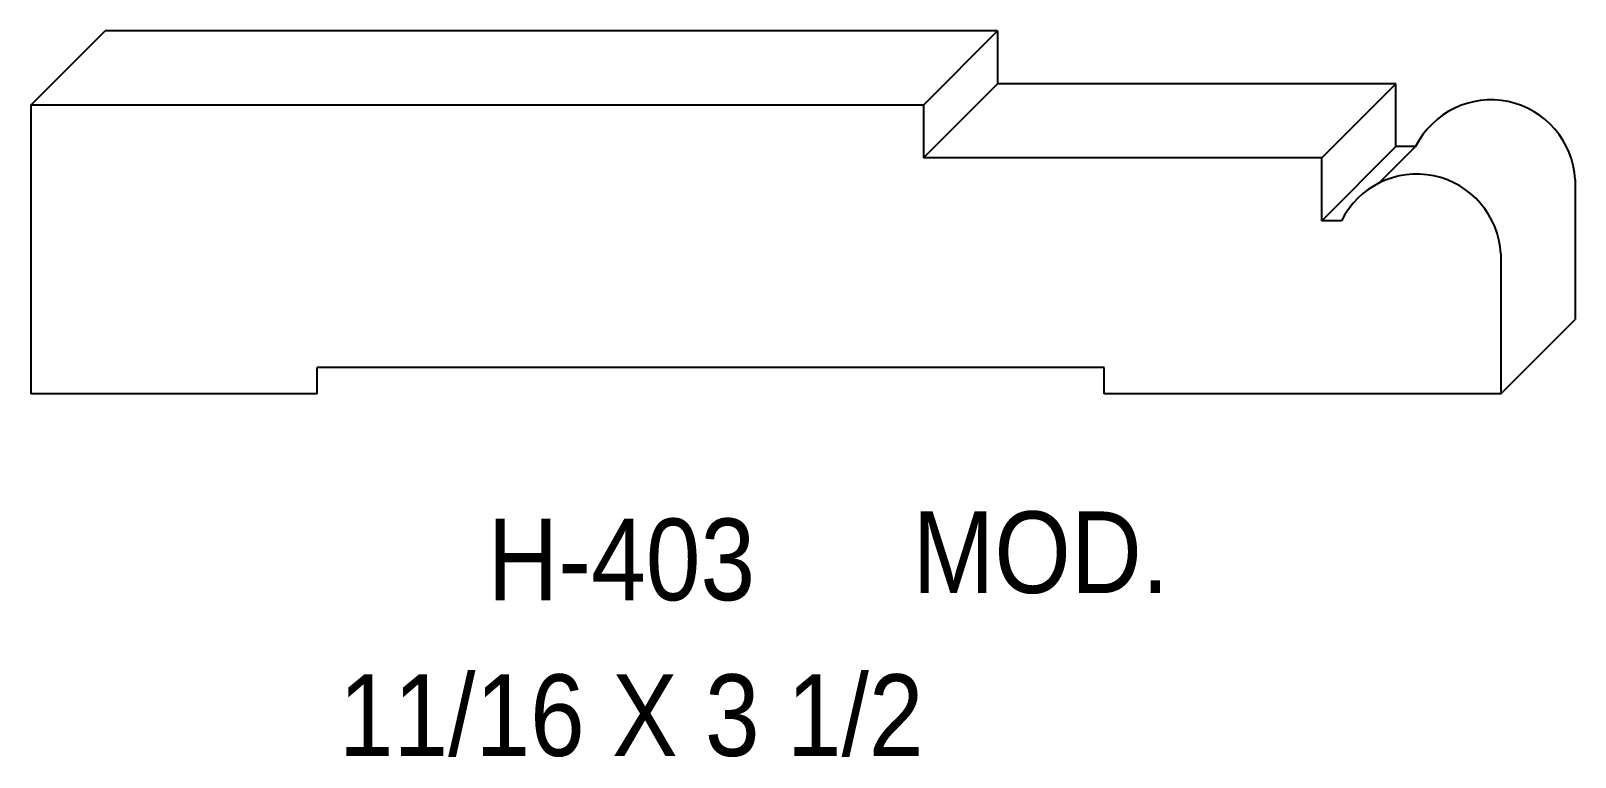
# Model space of a CAD drawing. Extents: x 80.21 to 83.88, y 150.5 to 152.23.
import ezdxf

# ---------------------------------------------------------------- set-up
doc = ezdxf.new("R2010")
doc.units = 0
doc.header["$LTSCALE"] = 5
doc.layers.add('PROFILE', color=7, linetype='CONTINUOUS')
doc.styles.add('TXT', font='TXT', dxfattribs={"height": 3.5})

msp = doc.modelspace()

# ---------------------------------------------------------------- linework, layer by layer
at = {"layer": 'PROFILE', "color": 1, "linetype": 'CONTINUOUS'}
for p, q in [((80.2077, 152.0504), (80.3845, 152.2271)), ((82.5089, 152.2271), (80.3845, 152.2271)), ((82.3322, 152.0504), (82.5089, 152.2271)), ((82.5089, 152.2271), (82.5089, 152.1013)), ((82.3322, 151.9246), (82.5089, 152.1013)), ((83.4571, 152.1013), (82.5089, 152.1013)), ((83.2804, 151.9246), (83.4571, 152.1013)), ((83.4571, 151.9516), (83.4571, 152.1013)), ((82.3322, 152.0504), (80.2077, 152.0504)), ((80.2077, 152.0504), (80.2077, 151.363)), ((82.3322, 152.0504), (82.3322, 151.9246)), ((83.2804, 151.9246), (82.3322, 151.9246)), ((83.2804, 151.7748), (83.4571, 151.9516)), ((83.2804, 151.7748), (83.2804, 151.9246)), ((83.504, 151.9516), (83.4174, 151.8649)), ((83.504, 151.9516), (83.4571, 151.9516)), ((83.8836, 151.8729), (83.8836, 151.5398)), ((83.3273, 151.7748), (83.2804, 151.7748)), ((83.7068, 151.6962), (83.7068, 151.363)), ((83.7068, 151.363), (83.8836, 151.5398)), ((80.8894, 151.363), (80.8894, 151.4256)), ((82.7625, 151.4256), (80.8894, 151.4256)), ((82.7625, 151.363), (82.7625, 151.4256)), ((80.8894, 151.363), (80.2077, 151.363)), ((83.7068, 151.363), (82.7625, 151.363))]:
    msp.add_line(p, q, dxfattribs=at)
for centre in [(83.6834, 151.8623), (83.5067, 151.6855)]:
    msp.add_ellipse(centre, major_axis=(0, 0.2004), ratio=1, start_param=-1.517724, end_param=1.109019, dxfattribs=at)

# ---------------------------------------------------------------- texts
at = {"layer": 'PROFILE', "color": 1, "linetype": 'CONTINUOUS', "style": 'TXT', "width": 0.9}
for s, height, p in [('MOD.', 0.19439, (82.3063, 150.8884)), ('H-403', 0.19439, (81.2945, 150.8712)), ('11/16 X 3 1/2', 0.194395, (80.9407, 150.5003))]:
    msp.add_text(s, height=height, dxfattribs=at).set_placement(p)

doc.saveas('drawing.dxf')
